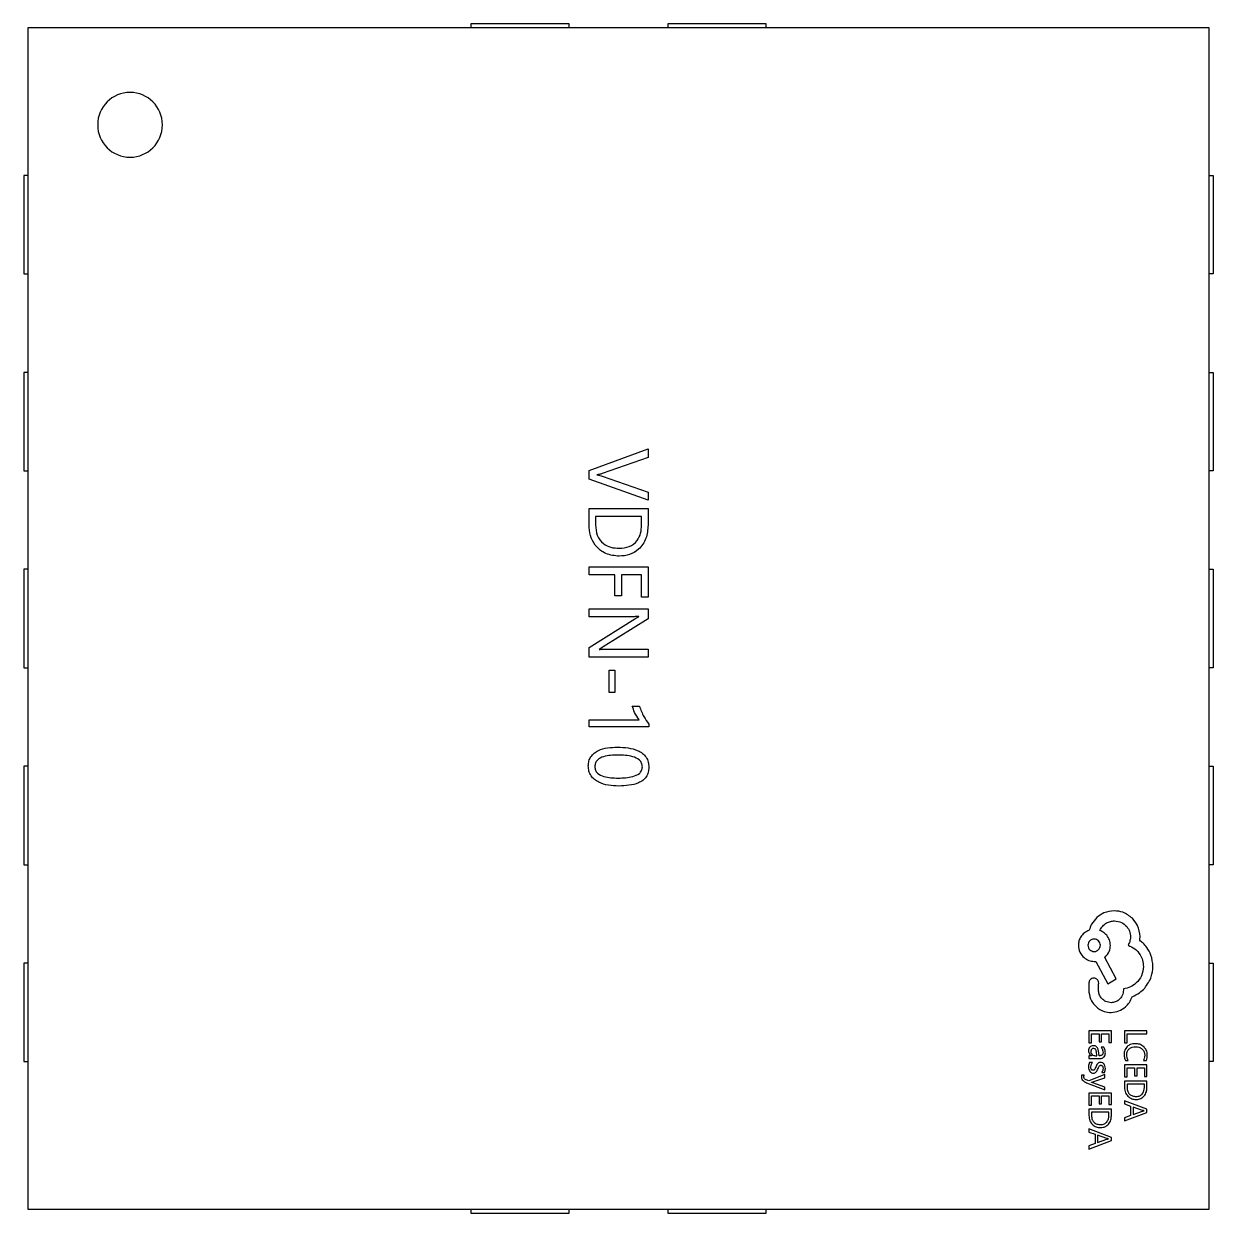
# Model space of a CAD drawing. Header units: millimetres. Extents: x 46.9 to 121.6, y 35.9 to 78.2.
# Drawn here: x 61.077 to 64.097, y 49.967 to 52.987 of the extents above; entities that cross this region are included whole.
import ezdxf

# ---------------------------------------------------------------- set-up
doc = ezdxf.new("R2010")
doc.units = ezdxf.units.MM

msp = doc.modelspace()

# ---------------------------------------------------------------- linework, layer by layer
at = {"color": 7, "linetype": 'Continuous', "lineweight": 25}
for p, q in [((64.0871, 52.9768), (61.0871, 52.9768)), ((61.0871, 52.9768), (61.0871, 49.9768)), ((62.2121, 52.9868), (62.2121, 52.9768)), ((62.4621, 52.9868), (62.2121, 52.9868)), ((62.4621, 52.9768), (62.4621, 52.9868)), ((62.7121, 52.9868), (62.7121, 52.9768)), ((62.9621, 52.9868), (62.7121, 52.9868)), ((62.9621, 52.9768), (62.9621, 52.9868)), ((64.0871, 49.9768), (64.0871, 52.9768)), ((61.0771, 52.6018), (61.0771, 52.3518)), ((61.0871, 52.6018), (61.0771, 52.6018)), ((64.0871, 52.6018), (64.0971, 52.6018)), ((64.0971, 52.6018), (64.0971, 52.3518)), ((61.0771, 52.3518), (61.0871, 52.3518)), ((64.0971, 52.3518), (64.0871, 52.3518)), ((61.0771, 52.1018), (61.0771, 51.8518)), ((61.0871, 52.1018), (61.0771, 52.1018)), ((64.0871, 52.1018), (64.0971, 52.1018)), ((64.0971, 52.1018), (64.0971, 51.8518)), ((62.5123, 51.8527), (62.6623, 51.9076)), ((62.6623, 51.8857), (62.5458, 51.8447)), ((62.6623, 51.9076), (62.6623, 51.8857)), ((61.0771, 51.8518), (61.0871, 51.8518)), ((62.5123, 51.8308), (62.5123, 51.8527)), ((62.6623, 51.7777), (62.5123, 51.8308)), ((62.5324, 51.8417), (62.5324, 51.8412)), ((62.546, 51.8379), (62.6623, 51.7979)), ((64.0971, 51.8518), (64.0871, 51.8518)), ((62.6623, 51.7979), (62.6623, 51.7777)), ((62.5123, 51.715), (62.5123, 51.7558)), ((62.5123, 51.7558), (62.6623, 51.7558)), ((62.6458, 51.7357), (62.5288, 51.7357)), ((62.5288, 51.7357), (62.5288, 51.7144)), ((62.6458, 51.7136), (62.6458, 51.7357)), ((62.6623, 51.7558), (62.6623, 51.7135)), ((61.0871, 51.6018), (61.0771, 51.6018)), ((61.0771, 51.6018), (61.0771, 51.3518)), ((62.5123, 51.5875), (62.5123, 51.6076)), ((62.5123, 51.6076), (62.6623, 51.6076)), ((62.5782, 51.5875), (62.5123, 51.5875)), ((62.5782, 51.5345), (62.5782, 51.5875)), ((62.6458, 51.5875), (62.5946, 51.5875)), ((62.5946, 51.5875), (62.5946, 51.5345)), ((62.6458, 51.5308), (62.6458, 51.5875)), ((62.6623, 51.6076), (62.6623, 51.5308)), ((64.0871, 51.6018), (64.0971, 51.6018)), ((64.0971, 51.6018), (64.0971, 51.3518)), ((62.5946, 51.5345), (62.5782, 51.5345)), ((62.6623, 51.5308), (62.6458, 51.5308)), ((62.5123, 51.5015), (62.6623, 51.5015)), ((62.5123, 51.4814), (62.5123, 51.5015)), ((62.6623, 51.5015), (62.6623, 51.4759)), ((62.6175, 51.4814), (62.5123, 51.4814)), ((62.5123, 51.4028), (62.6288, 51.4764)), ((62.6623, 51.4759), (62.5482, 51.4045)), ((62.6385, 51.4814), (62.6385, 51.482)), ((62.5123, 51.379), (62.5123, 51.4028)), ((62.6623, 51.379), (62.5123, 51.379)), ((62.5379, 51.3985), (62.5379, 51.3981)), ((62.5597, 51.3991), (62.6623, 51.3991)), ((62.6623, 51.3991), (62.6623, 51.379)), ((61.0771, 51.3518), (61.0871, 51.3518)), ((62.5635, 51.346), (62.5782, 51.346)), ((62.5635, 51.2893), (62.5635, 51.346)), ((62.5782, 51.346), (62.5782, 51.2893)), ((64.0971, 51.3518), (64.0871, 51.3518)), ((62.5782, 51.2893), (62.5635, 51.2893)), ((62.6221, 51.2546), (62.6404, 51.2546)), ((62.5123, 51.2015), (62.5123, 51.2198)), ((62.5123, 51.2198), (62.6397, 51.2198)), ((62.6641, 51.2015), (62.5123, 51.2015)), ((62.6641, 51.2086), (62.6641, 51.2015)), ((61.0771, 51.1018), (61.0771, 50.8518)), ((61.0871, 51.1018), (61.0771, 51.1018)), ((64.0871, 51.1018), (64.0971, 51.1018)), ((64.0971, 51.1018), (64.0971, 50.8518)), ((61.0771, 50.8518), (61.0871, 50.8518)), ((64.0971, 50.8518), (64.0871, 50.8518)), ((63.8506, 50.5622), (63.8223, 50.6164)), ((61.0871, 50.6018), (61.0771, 50.6018)), ((61.0771, 50.6018), (61.0771, 50.3518)), ((63.7951, 50.6063), (63.7992, 50.6063)), ((63.7992, 50.6063), (63.8292, 50.5496)), ((64.0871, 50.6018), (64.0971, 50.6018)), ((64.0971, 50.6018), (64.0971, 50.3518)), ((63.8292, 50.5496), (63.8506, 50.5622)), ((63.7814, 50.552), (63.7814, 50.5282)), ((63.8061, 50.5306), (63.8061, 50.5488)), ((63.8692, 50.5362), (63.8692, 50.533)), ((63.7816, 50.4297), (63.7816, 50.3991)), ((63.8385, 50.4297), (63.7816, 50.4297)), ((63.7881, 50.3991), (63.7881, 50.4223)), ((63.7881, 50.4223), (63.8072, 50.4223)), ((63.8072, 50.4223), (63.8072, 50.402)), ((63.8137, 50.402), (63.8137, 50.4223)), ((63.8137, 50.4223), (63.832, 50.4223)), ((63.832, 50.4223), (63.832, 50.4004)), ((63.8385, 50.4004), (63.8385, 50.4297)), ((63.9289, 50.4297), (63.8719, 50.4297)), ((63.8719, 50.4297), (63.8719, 50.3997)), ((63.8784, 50.4223), (63.9289, 50.4223)), ((63.8784, 50.3997), (63.8784, 50.4223)), ((63.9289, 50.4223), (63.9289, 50.4297)), ((63.7816, 50.3991), (63.7881, 50.3991)), ((63.802, 50.3667), (63.8007, 50.3762)), ((63.8074, 50.3667), (63.8057, 50.3787)), ((63.8072, 50.402), (63.8137, 50.402)), ((63.8194, 50.3883), (63.8125, 50.3883)), ((63.832, 50.4004), (63.8385, 50.4004)), ((63.8719, 50.3997), (63.8784, 50.3997)), ((61.0771, 50.3518), (61.0871, 50.3518)), ((63.7816, 50.3667), (63.7816, 50.3596)), ((63.7879, 50.3667), (63.7816, 50.3667)), ((63.7816, 50.3596), (63.8078, 50.3596)), ((63.7904, 50.3499), (63.783, 50.3499)), ((63.7879, 50.3669), (63.7879, 50.3667)), ((63.7981, 50.3667), (63.802, 50.3667)), ((63.8743, 50.3547), (63.8813, 50.3547)), ((63.9198, 50.3547), (63.9275, 50.3547)), ((64.0971, 50.3518), (64.0871, 50.3518)), ((63.7694, 50.3172), (63.763, 50.3172)), ((63.8223, 50.3187), (63.7817, 50.3028)), ((63.8144, 50.3244), (63.8214, 50.3244)), ((63.8223, 50.3107), (63.8223, 50.3187)), ((63.8719, 50.3433), (63.8719, 50.3127)), ((63.9289, 50.3433), (63.8719, 50.3433)), ((63.8784, 50.3359), (63.8976, 50.3359)), ((63.8784, 50.3127), (63.8784, 50.3359)), ((63.8976, 50.3359), (63.8976, 50.3156)), ((63.8976, 50.3156), (63.9041, 50.3156)), ((63.9041, 50.3359), (63.9223, 50.3359)), ((63.9041, 50.3156), (63.9041, 50.3359)), ((63.9223, 50.3359), (63.9223, 50.314)), ((63.9223, 50.314), (63.9289, 50.314)), ((63.9289, 50.314), (63.9289, 50.3433)), ((63.7817, 50.3028), (63.7743, 50.3059)), ((63.7754, 50.2981), (63.8223, 50.2797)), ((63.7883, 50.2992), (63.7917, 50.3001)), ((63.7883, 50.299), (63.7883, 50.2992)), ((63.8223, 50.2871), (63.7916, 50.2982)), ((63.7917, 50.3001), (63.8223, 50.3107)), ((63.8223, 50.2797), (63.8223, 50.2871)), ((63.8719, 50.3127), (63.8784, 50.3127)), ((63.9289, 50.3019), (63.8719, 50.3019)), ((63.8719, 50.3019), (63.8719, 50.2862)), ((63.8784, 50.2946), (63.8784, 50.2863)), ((63.9223, 50.2946), (63.8784, 50.2946)), ((63.9223, 50.286), (63.9223, 50.2946)), ((63.9289, 50.2857), (63.9289, 50.3019)), ((63.8385, 50.272), (63.7816, 50.272)), ((63.7816, 50.272), (63.7816, 50.2414)), ((63.7881, 50.2646), (63.8072, 50.2646)), ((63.7881, 50.2414), (63.7881, 50.2646)), ((63.8072, 50.2646), (63.8072, 50.2443)), ((63.8137, 50.2646), (63.832, 50.2646)), ((63.8137, 50.2443), (63.8137, 50.2646)), ((63.832, 50.2646), (63.832, 50.2427)), ((63.8385, 50.2427), (63.8385, 50.272)), ((63.7816, 50.2414), (63.7881, 50.2414)), ((63.8385, 50.2306), (63.7816, 50.2306)), ((63.7816, 50.2306), (63.7816, 50.2149)), ((63.7881, 50.2232), (63.7881, 50.215)), ((63.832, 50.2232), (63.7881, 50.2232)), ((63.8072, 50.2443), (63.8137, 50.2443)), ((63.832, 50.2427), (63.8385, 50.2427)), ((63.832, 50.2146), (63.832, 50.2232)), ((63.8385, 50.2144), (63.8385, 50.2306)), ((63.8719, 50.2524), (63.8719, 50.2443)), ((63.9289, 50.2307), (63.8719, 50.2524)), ((63.8719, 50.2443), (63.8875, 50.2388)), ((63.8719, 50.2012), (63.9289, 50.2228)), ((63.8875, 50.2388), (63.8875, 50.2151)), ((63.8939, 50.2365), (63.8939, 50.2174)), ((63.9176, 50.228), (63.8939, 50.2365)), ((63.8939, 50.2174), (63.9176, 50.226)), ((63.9216, 50.2268), (63.9216, 50.227)), ((63.9289, 50.2228), (63.9289, 50.2307)), ((63.8875, 50.2151), (63.8719, 50.2093)), ((63.8719, 50.2093), (63.8719, 50.2012)), ((63.7816, 50.1811), (63.7816, 50.173)), ((63.8385, 50.1594), (63.7816, 50.1811)), ((63.7816, 50.173), (63.7972, 50.1675)), ((63.7972, 50.1675), (63.7972, 50.1438)), ((63.8273, 50.1566), (63.8036, 50.1652)), ((63.8036, 50.1652), (63.8036, 50.146)), ((63.7816, 50.1298), (63.8385, 50.1515)), ((63.7972, 50.1438), (63.7816, 50.138)), ((63.7816, 50.138), (63.7816, 50.1298)), ((63.8036, 50.146), (63.8273, 50.1546)), ((63.8312, 50.1555), (63.8312, 50.1557)), ((63.8385, 50.1515), (63.8385, 50.1594)), ((61.0871, 49.9768), (64.0871, 49.9768)), ((62.2121, 49.9768), (62.2121, 49.9668)), ((62.2121, 49.9668), (62.4621, 49.9668)), ((62.4621, 49.9668), (62.4621, 49.9768)), ((62.7121, 49.9768), (62.7121, 49.9668)), ((62.7121, 49.9668), (62.9621, 49.9668)), ((62.9621, 49.9668), (62.9621, 49.9768))]:
    msp.add_line(p, q, dxfattribs=at)
for start, end in [(90, 270), (270, 90)]:
    msp.add_arc((61.3469, 52.7303), 0.0822, start, end, dxfattribs=at)
for points, knots in [([(62.5458, 51.8447), (62.5434, 51.844), (62.539, 51.8426), (62.5344, 51.842), (62.5324, 51.8417)], [0, 0, 0, 0, 0.559888, 1, 1, 1, 1]), ([(62.5324, 51.8412), (62.535, 51.8408), (62.5396, 51.8401), (62.5441, 51.8386), (62.546, 51.8379)], [0, 0, 0, 0, 0.559933, 1, 1, 1, 1]), ([(62.5892, 51.6351), (62.5774, 51.6362), (62.554, 51.6383), (62.528, 51.6603), (62.5141, 51.6875), (62.5129, 51.7058), (62.5123, 51.715)], [0, 0, 0, 0, 0.279887, 0.558933, 0.779231, 1, 1, 1, 1]), ([(62.5288, 51.7144), (62.5294, 51.7054), (62.5308, 51.6874), (62.5465, 51.6664), (62.5677, 51.6564), (62.5817, 51.6556), (62.5888, 51.6552)], [0, 0, 0, 0, 0.2803553, 0.5589613, 0.7790868, 1, 1, 1, 1]), ([(62.5888, 51.6552), (62.5975, 51.6558), (62.6149, 51.6569), (62.635, 51.6726), (62.6446, 51.6931), (62.6454, 51.7067), (62.6458, 51.7136)], [0, 0, 0, 0, 0.280459, 0.558639, 0.779032, 1, 1, 1, 1]), ([(62.6623, 51.7135), (62.6613, 51.7022), (62.6593, 51.6796), (62.641, 51.6528), (62.6158, 51.6371), (62.5981, 51.6357), (62.5892, 51.6351)], [0, 0, 0, 0, 0.280218, 0.559721, 0.77957, 1, 1, 1, 1]), ([(62.6385, 51.482), (62.6346, 51.4818), (62.6276, 51.4814), (62.6206, 51.4814), (62.6175, 51.4814)], [0, 0, 0, 0, 0.559923, 1, 1, 1, 1]), ([(62.6288, 51.4764), (62.6305, 51.4775), (62.6337, 51.4793), (62.637, 51.4808), (62.6385, 51.4814)], [0, 0, 0, 0, 0.559905, 1, 1, 1, 1]), ([(62.5482, 51.4045), (62.5464, 51.4034), (62.543, 51.4012), (62.5395, 51.3993), (62.5379, 51.3985)], [0, 0, 0, 0, 0.560095, 1, 1, 1, 1]), ([(62.5379, 51.3981), (62.542, 51.3985), (62.5492, 51.3991), (62.5565, 51.3991), (62.5597, 51.3991)], [0, 0, 0, 0, 0.559869, 1, 1, 1, 1]), ([(62.6397, 51.2198), (62.6355, 51.2258), (62.6278, 51.2365), (62.6238, 51.2491), (62.6221, 51.2546)], [0, 0, 0, 0, 0.559492, 1, 1, 1, 1]), ([(62.6404, 51.2546), (62.6436, 51.2454), (62.6495, 51.229), (62.6597, 51.2149), (62.6641, 51.2086)], [0, 0, 0, 0, 0.5599414, 1, 1, 1, 1]), ([(62.5105, 51.1025), (62.5107, 51.1066), (62.5113, 51.1149), (62.5166, 51.1264), (62.5252, 51.1354), (62.5465, 51.1484), (62.5676, 51.1495), (62.5844, 51.1503)], [0, 0, 0, 0, 0.125348, 0.250544, 0.375839, 0.501288, 1, 1, 1, 1]), ([(62.5853, 51.1302), (62.5731, 51.1299), (62.5549, 51.1294), (62.5349, 51.1202), (62.5278, 51.1098), (62.5272, 51.1037), (62.5269, 51.1007)], [0, 0, 0, 0, 0.500924, 0.750026, 0.874946, 1, 1, 1, 1]), ([(62.5844, 51.1503), (62.6025, 51.1495), (62.6252, 51.1484), (62.6484, 51.1347), (62.6577, 51.1249), (62.6633, 51.1125), (62.6639, 51.1036), (62.6641, 51.0991)], [0, 0, 0, 0, 0.498832, 0.62425, 0.74948, 0.874644, 1, 1, 1, 1]), ([(62.6477, 51.1001), (62.6474, 51.1033), (62.6467, 51.1098), (62.6386, 51.1203), (62.6173, 51.1293), (62.5981, 51.1298), (62.5853, 51.1302)], [0, 0, 0, 0, 0.124919, 0.249719, 0.49894, 1, 1, 1, 1]), ([(62.5879, 51.0515), (62.5702, 51.0525), (62.548, 51.0536), (62.5258, 51.0677), (62.5168, 51.0773), (62.5113, 51.0894), (62.5108, 51.0981), (62.5105, 51.1025)], [0, 0, 0, 0, 0.498571, 0.624047, 0.74937, 0.874591, 1, 1, 1, 1]), ([(62.5269, 51.1007), (62.5272, 51.0976), (62.5278, 51.0915), (62.5354, 51.0813), (62.5557, 51.0725), (62.574, 51.072), (62.5863, 51.0717)], [0, 0, 0, 0, 0.12494, 0.249776, 0.498918, 1, 1, 1, 1]), ([(62.5863, 51.0717), (62.5988, 51.072), (62.6175, 51.0725), (62.6383, 51.0807), (62.6466, 51.0907), (62.6473, 51.097), (62.6477, 51.1001)], [0, 0, 0, 0, 0.501183, 0.75055, 0.875267, 1, 1, 1, 1]), ([(62.6641, 51.0991), (62.6639, 51.0949), (62.6633, 51.0864), (62.658, 51.0746), (62.649, 51.0654), (62.6267, 51.053), (62.6051, 51.0522), (62.5879, 51.0515)], [0, 0, 0, 0, 0.1252975, 0.2504024, 0.3755389, 0.5009003, 1, 1, 1, 1]), ([(63.8016, 50.7176), (63.7967, 50.7123), (63.7879, 50.7029), (63.7839, 50.6906), (63.7822, 50.6852)], [0, 0, 0, 0, 0.560871, 1, 1, 1, 1]), ([(63.8458, 50.7346), (63.8367, 50.7336), (63.8204, 50.7319), (63.8074, 50.722), (63.8016, 50.7176)], [0, 0, 0, 0, 0.557939, 1, 1, 1, 1]), ([(63.8093, 50.6848), (63.8115, 50.6886), (63.8158, 50.6962), (63.8255, 50.7038), (63.836, 50.7083), (63.843, 50.7089), (63.8466, 50.7091)], [0, 0, 0, 0, 0.276785, 0.552833, 0.772739, 1, 1, 1, 1]), ([(63.8919, 50.7156), (63.8843, 50.7216), (63.8706, 50.7324), (63.8534, 50.734), (63.8458, 50.7346)], [0, 0, 0, 0, 0.557202, 1, 1, 1, 1]), ([(63.8466, 50.7091), (63.8526, 50.7083), (63.8644, 50.7068), (63.8776, 50.696), (63.8856, 50.6828), (63.8866, 50.6734), (63.8871, 50.6686)], [0, 0, 0, 0, 0.283316, 0.558049, 0.775434, 1, 1, 1, 1]), ([(63.9113, 50.669), (63.9102, 50.6788), (63.9082, 50.6963), (63.8969, 50.7097), (63.8919, 50.7156)], [0, 0, 0, 0, 0.556227, 1, 1, 1, 1]), ([(63.7822, 50.6852), (63.7779, 50.6833), (63.7693, 50.6795), (63.7607, 50.6693), (63.7556, 50.6581), (63.755, 50.6506), (63.7547, 50.6468)], [0, 0, 0, 0, 0.277909, 0.553175, 0.772919, 1, 1, 1, 1]), ([(63.836, 50.6468), (63.8355, 50.6515), (63.8346, 50.6609), (63.8277, 50.6721), (63.8191, 50.6803), (63.8126, 50.6833), (63.8093, 50.6848)], [0, 0, 0, 0, 0.28669, 0.564822, 0.782131, 1, 1, 1, 1]), ([(63.7547, 50.6468), (63.7554, 50.6408), (63.757, 50.6289), (63.7678, 50.6158), (63.781, 50.6077), (63.7904, 50.6068), (63.7951, 50.6063)], [0, 0, 0, 0, 0.283316, 0.558049, 0.775434, 1, 1, 1, 1]), ([(63.8105, 50.6472), (63.8103, 50.6493), (63.8098, 50.6534), (63.8062, 50.6586), (63.8011, 50.6621), (63.7947, 50.6634), (63.7884, 50.6621), (63.7833, 50.6586), (63.7797, 50.6534), (63.7792, 50.6493), (63.779, 50.6472)], [0, 0, 0, 0, 0.125297, 0.247808, 0.371076, 0.5, 0.628924, 0.752192, 0.874703, 1, 1, 1, 1]), ([(63.779, 50.6472), (63.7792, 50.6451), (63.7797, 50.6409), (63.7834, 50.6357), (63.7886, 50.6322), (63.7948, 50.631), (63.8011, 50.6322), (63.8062, 50.6358), (63.8098, 50.641), (63.8103, 50.6451), (63.8105, 50.6472)], [0, 0, 0, 0, 0.128923, 0.252192, 0.374703, 0.5, 0.628924, 0.752192, 0.874703, 1, 1, 1, 1]), ([(63.8223, 50.6164), (63.8266, 50.6212), (63.8344, 50.6299), (63.8355, 50.6415), (63.836, 50.6468)], [0, 0, 0, 0, 0.54889, 1, 1, 1, 1]), ([(63.8871, 50.6686), (63.8867, 50.6643), (63.886, 50.6568), (63.8825, 50.6501), (63.881, 50.6472)], [0, 0, 0, 0, 0.5694378, 1, 1, 1, 1]), ([(63.881, 50.6472), (63.887, 50.6444), (63.899, 50.639), (63.9113, 50.6248), (63.9186, 50.609), (63.9194, 50.5984), (63.9198, 50.5929)], [0, 0, 0, 0, 0.277461, 0.551779, 0.771142, 1, 1, 1, 1]), ([(63.9105, 50.6597), (63.9108, 50.6615), (63.9112, 50.6646), (63.9113, 50.6677), (63.9113, 50.669)], [0, 0, 0, 0, 0.560098, 1, 1, 1, 1]), ([(63.9284, 50.6419), (63.9254, 50.6456), (63.9201, 50.6522), (63.9135, 50.6574), (63.9105, 50.6597)], [0, 0, 0, 0, 0.5553204, 1, 1, 1, 1]), ([(63.9441, 50.5933), (63.9432, 50.6031), (63.9416, 50.6206), (63.9324, 50.6354), (63.9284, 50.6419)], [0, 0, 0, 0, 0.56138, 1, 1, 1, 1]), ([(63.9198, 50.5929), (63.9189, 50.585), (63.917, 50.5695), (63.9036, 50.5517), (63.8872, 50.5401), (63.8753, 50.5375), (63.8692, 50.5362)], [0, 0, 0, 0, 0.2844763, 0.5604314, 0.7778595, 1, 1, 1, 1]), ([(63.9231, 50.5383), (63.9297, 50.5476), (63.9416, 50.5642), (63.9434, 50.5844), (63.9441, 50.5933)], [0, 0, 0, 0, 0.560447, 1, 1, 1, 1]), ([(63.7939, 50.5638), (63.7922, 50.5635), (63.7886, 50.5631), (63.7847, 50.56), (63.7821, 50.5562), (63.7816, 50.5534), (63.7814, 50.552)], [0, 0, 0, 0, 0.281447, 0.55884, 0.777519, 1, 1, 1, 1]), ([(63.8065, 50.5512), (63.8062, 50.5531), (63.8058, 50.5568), (63.8024, 50.5608), (63.7983, 50.5633), (63.7954, 50.5636), (63.7939, 50.5638)], [0, 0, 0, 0, 0.283042, 0.5581419, 0.7757227, 1, 1, 1, 1]), ([(63.7814, 50.5282), (63.7829, 50.5203), (63.7857, 50.5063), (63.7953, 50.4959), (63.7996, 50.4913)], [0, 0, 0, 0, 0.557617, 1, 1, 1, 1]), ([(63.8061, 50.5488), (63.8062, 50.5493), (63.8063, 50.5501), (63.8064, 50.5509), (63.8065, 50.5512)], [0, 0, 0, 0, 0.560796, 1, 1, 1, 1]), ([(63.8377, 50.5014), (63.8332, 50.502), (63.8243, 50.503), (63.8143, 50.5107), (63.8079, 50.5202), (63.8067, 50.5271), (63.8061, 50.5306)], [0, 0, 0, 0, 0.283961, 0.558121, 0.774973, 1, 1, 1, 1]), ([(63.8692, 50.533), (63.8686, 50.5283), (63.8674, 50.5191), (63.859, 50.5088), (63.8487, 50.5026), (63.8414, 50.5018), (63.8377, 50.5014)], [0, 0, 0, 0, 0.283534, 0.557975, 0.775205, 1, 1, 1, 1]), ([(63.8911, 50.5164), (63.8978, 50.5195), (63.9097, 50.5249), (63.919, 50.5342), (63.9231, 50.5383)], [0, 0, 0, 0, 0.5568971, 1, 1, 1, 1]), ([(63.8381, 50.4763), (63.8447, 50.4772), (63.8579, 50.4788), (63.8737, 50.4891), (63.8852, 50.5018), (63.8891, 50.5115), (63.8911, 50.5164)], [0, 0, 0, 0, 0.281479, 0.558611, 0.777607, 1, 1, 1, 1]), ([(63.7996, 50.4913), (63.8061, 50.4865), (63.8176, 50.478), (63.8318, 50.4769), (63.8381, 50.4763)], [0, 0, 0, 0, 0.560121, 1, 1, 1, 1]), ([(63.7838, 50.3887), (63.7828, 50.3872), (63.7809, 50.3844), (63.7807, 50.381), (63.7806, 50.3793)], [0, 0, 0, 0, 0.527593, 1, 1, 1, 1]), ([(63.7806, 50.3793), (63.7807, 50.3779), (63.7809, 50.3751), (63.7831, 50.3704), (63.786, 50.3682), (63.7879, 50.3669)], [0, 0, 0, 0, 0.287353, 0.555636, 1, 1, 1, 1]), ([(63.7925, 50.3922), (63.7906, 50.3921), (63.7873, 50.3918), (63.7849, 50.3897), (63.7838, 50.3887)], [0, 0, 0, 0, 0.577345, 1, 1, 1, 1]), ([(63.7883, 50.3829), (63.7877, 50.3821), (63.7866, 50.3804), (63.7865, 50.3784), (63.7865, 50.3775)], [0, 0, 0, 0, 0.529978, 1, 1, 1, 1]), ([(63.7865, 50.3775), (63.7866, 50.3758), (63.7869, 50.3729), (63.7889, 50.3707), (63.7898, 50.3697)], [0, 0, 0, 0, 0.563392, 1, 1, 1, 1]), ([(63.793, 50.385), (63.7925, 50.385), (63.7915, 50.3849), (63.7898, 50.3843), (63.7889, 50.3835), (63.7883, 50.3829)], [0, 0, 0, 0, 0.2926258, 0.5665521, 1, 1, 1, 1]), ([(63.8057, 50.3787), (63.8055, 50.3803), (63.805, 50.3831), (63.8032, 50.3869), (63.8007, 50.3899), (63.7969, 50.3919), (63.794, 50.3921), (63.7925, 50.3922)], [0, 0, 0, 0, 0.2230868, 0.4138423, 0.5841929, 0.7808196, 1, 1, 1, 1]), ([(63.7982, 50.3831), (63.7978, 50.3834), (63.7971, 50.3841), (63.7953, 50.3848), (63.7939, 50.3849), (63.793, 50.385)], [0, 0, 0, 0, 0.259426, 0.527409, 1, 1, 1, 1]), ([(63.8007, 50.3762), (63.8005, 50.3778), (63.8001, 50.3803), (63.7987, 50.3824), (63.7982, 50.3831)], [0, 0, 0, 0, 0.641649, 1, 1, 1, 1]), ([(63.8174, 50.3749), (63.8173, 50.374), (63.8172, 50.3722), (63.8161, 50.3698), (63.8141, 50.368), (63.8111, 50.3668), (63.8087, 50.3667), (63.8074, 50.3667)], [0, 0, 0, 0, 0.190633, 0.356708, 0.518791, 0.733962, 1, 1, 1, 1]), ([(63.8078, 50.3596), (63.8095, 50.3596), (63.8127, 50.3598), (63.8171, 50.3613), (63.8206, 50.3642), (63.8229, 50.3687), (63.8231, 50.3723), (63.8232, 50.3743)], [0, 0, 0, 0, 0.2157364, 0.3973822, 0.5615409, 0.7617568, 1, 1, 1, 1]), ([(63.8125, 50.3883), (63.814, 50.386), (63.8168, 50.3819), (63.8172, 50.377), (63.8174, 50.3749)], [0, 0, 0, 0, 0.566346, 1, 1, 1, 1]), ([(63.8232, 50.3743), (63.823, 50.3771), (63.8227, 50.382), (63.8204, 50.3864), (63.8194, 50.3883)], [0, 0, 0, 0, 0.572828, 1, 1, 1, 1]), ([(63.8787, 50.39), (63.8762, 50.3869), (63.8716, 50.3812), (63.8712, 50.3738), (63.871, 50.3705)], [0, 0, 0, 0, 0.538195, 1, 1, 1, 1]), ([(63.8775, 50.3694), (63.8778, 50.3726), (63.8783, 50.3781), (63.8819, 50.3822), (63.8835, 50.384)], [0, 0, 0, 0, 0.571087, 1, 1, 1, 1]), ([(63.8993, 50.3973), (63.8949, 50.397), (63.8873, 50.3965), (63.8812, 50.3919), (63.8787, 50.39)], [0, 0, 0, 0, 0.582615, 1, 1, 1, 1]), ([(63.8835, 50.384), (63.8861, 50.3858), (63.891, 50.3892), (63.8969, 50.3895), (63.8997, 50.3896)], [0, 0, 0, 0, 0.528199, 1, 1, 1, 1]), ([(63.9214, 50.3891), (63.9179, 50.3917), (63.9113, 50.3967), (63.9031, 50.3971), (63.8993, 50.3973)], [0, 0, 0, 0, 0.535916, 1, 1, 1, 1]), ([(63.8997, 50.3896), (63.9035, 50.3894), (63.9098, 50.389), (63.9148, 50.3852), (63.9169, 50.3836)], [0, 0, 0, 0, 0.585906, 1, 1, 1, 1]), ([(63.9169, 50.3836), (63.9189, 50.3812), (63.9226, 50.3766), (63.923, 50.3708), (63.9232, 50.3681)], [0, 0, 0, 0, 0.545172, 1, 1, 1, 1]), ([(63.9298, 50.3682), (63.9294, 50.3727), (63.9287, 50.3805), (63.9236, 50.3865), (63.9214, 50.3891)], [0, 0, 0, 0, 0.568137, 1, 1, 1, 1]), ([(63.783, 50.3499), (63.7822, 50.348), (63.7808, 50.3444), (63.7807, 50.3406), (63.7806, 50.3389)], [0, 0, 0, 0, 0.535911, 1, 1, 1, 1]), ([(63.7864, 50.3382), (63.7867, 50.3405), (63.7871, 50.3447), (63.7893, 50.3483), (63.7904, 50.3499)], [0, 0, 0, 0, 0.549511, 1, 1, 1, 1]), ([(63.7898, 50.3697), (63.7911, 50.3688), (63.7936, 50.367), (63.7967, 50.3668), (63.7981, 50.3667)], [0, 0, 0, 0, 0.542182, 1, 1, 1, 1]), ([(63.8048, 50.3478), (63.8043, 50.3473), (63.8031, 50.3462), (63.8013, 50.3433), (63.8002, 50.3407), (63.7995, 50.339)], [0, 0, 0, 0, 0.2040515, 0.4645553, 1, 1, 1, 1]), ([(63.8113, 50.3498), (63.8099, 50.3498), (63.8076, 50.3496), (63.8057, 50.3484), (63.8048, 50.3478)], [0, 0, 0, 0, 0.573775, 1, 1, 1, 1]), ([(63.82, 50.3453), (63.8193, 50.346), (63.8181, 50.3475), (63.8152, 50.3494), (63.8128, 50.3497), (63.8113, 50.3498)], [0, 0, 0, 0, 0.292205, 0.564001, 1, 1, 1, 1]), ([(63.8232, 50.334), (63.823, 50.3363), (63.8228, 50.3404), (63.8208, 50.3438), (63.82, 50.3453)], [0, 0, 0, 0, 0.581614, 1, 1, 1, 1]), ([(63.871, 50.3705), (63.8711, 50.3672), (63.8713, 50.3617), (63.8734, 50.3567), (63.8743, 50.3547)], [0, 0, 0, 0, 0.595834, 1, 1, 1, 1]), ([(63.8813, 50.3547), (63.8801, 50.3572), (63.8778, 50.3619), (63.8776, 50.367), (63.8775, 50.3694)], [0, 0, 0, 0, 0.540106, 1, 1, 1, 1]), ([(63.9232, 50.3681), (63.923, 50.3655), (63.9227, 50.3608), (63.9207, 50.3565), (63.9198, 50.3547)], [0, 0, 0, 0, 0.5648226, 1, 1, 1, 1]), ([(63.9275, 50.3547), (63.9282, 50.357), (63.9297, 50.3613), (63.9298, 50.366), (63.9298, 50.3682)], [0, 0, 0, 0, 0.516592, 1, 1, 1, 1]), ([(63.763, 50.3172), (63.7628, 50.3164), (63.7625, 50.3149), (63.7624, 50.3134), (63.7624, 50.3126)], [0, 0, 0, 0, 0.522339, 1, 1, 1, 1]), ([(63.7685, 50.3132), (63.7686, 50.3139), (63.7687, 50.3153), (63.7691, 50.3166), (63.7694, 50.3172)], [0, 0, 0, 0, 0.542056, 1, 1, 1, 1]), ([(63.7806, 50.3389), (63.7807, 50.3364), (63.7809, 50.3321), (63.783, 50.3285), (63.7839, 50.327)], [0, 0, 0, 0, 0.5931, 1, 1, 1, 1]), ([(63.7839, 50.327), (63.7845, 50.3262), (63.7857, 50.3247), (63.7886, 50.3228), (63.7911, 50.3226), (63.7926, 50.3224)], [0, 0, 0, 0, 0.287771, 0.558422, 1, 1, 1, 1]), ([(63.7919, 50.3297), (63.7913, 50.3298), (63.7901, 50.3299), (63.7885, 50.3309), (63.7873, 50.3326), (63.7865, 50.3351), (63.7865, 50.3371), (63.7864, 50.3382)], [0, 0, 0, 0, 0.16617, 0.317863, 0.479198, 0.70885, 1, 1, 1, 1]), ([(63.7958, 50.3316), (63.7955, 50.3313), (63.795, 50.3307), (63.7937, 50.3299), (63.7926, 50.3298), (63.7919, 50.3297)], [0, 0, 0, 0, 0.288352, 0.560641, 1, 1, 1, 1]), ([(63.7926, 50.3224), (63.7941, 50.3225), (63.7965, 50.3227), (63.7985, 50.3242), (63.7994, 50.3248)], [0, 0, 0, 0, 0.572606, 1, 1, 1, 1]), ([(63.7995, 50.339), (63.7988, 50.3373), (63.7979, 50.3347), (63.7963, 50.3324), (63.7958, 50.3316)], [0, 0, 0, 0, 0.667818, 1, 1, 1, 1]), ([(63.7994, 50.3248), (63.7999, 50.3254), (63.8011, 50.3266), (63.8029, 50.3297), (63.8039, 50.3323), (63.8046, 50.334)], [0, 0, 0, 0, 0.211881, 0.474285, 1, 1, 1, 1]), ([(63.8046, 50.334), (63.8053, 50.3357), (63.8062, 50.3381), (63.8077, 50.3402), (63.8081, 50.3409)], [0, 0, 0, 0, 0.676699, 1, 1, 1, 1]), ([(63.8081, 50.3409), (63.8087, 50.3414), (63.8098, 50.3424), (63.8112, 50.3425), (63.8119, 50.3425)], [0, 0, 0, 0, 0.533014, 1, 1, 1, 1]), ([(63.8119, 50.3425), (63.8124, 50.3425), (63.8132, 50.3424), (63.8147, 50.3418), (63.8154, 50.3409), (63.8159, 50.3403)], [0, 0, 0, 0, 0.279552, 0.548934, 1, 1, 1, 1]), ([(63.8174, 50.3347), (63.8172, 50.3326), (63.817, 50.329), (63.8152, 50.3258), (63.8144, 50.3244)], [0, 0, 0, 0, 0.567156, 1, 1, 1, 1]), ([(63.8159, 50.3403), (63.8164, 50.3394), (63.8173, 50.3376), (63.8174, 50.3357), (63.8174, 50.3347)], [0, 0, 0, 0, 0.523627, 1, 1, 1, 1]), ([(63.8214, 50.3244), (63.822, 50.3261), (63.823, 50.3292), (63.8231, 50.3325), (63.8232, 50.334)], [0, 0, 0, 0, 0.549614, 1, 1, 1, 1]), ([(63.7624, 50.3126), (63.7626, 50.3109), (63.763, 50.3075), (63.7663, 50.3034), (63.7705, 50.3003), (63.7737, 50.2989), (63.7754, 50.2981)], [0, 0, 0, 0, 0.242258, 0.495139, 0.726622, 1, 1, 1, 1]), ([(63.7743, 50.3059), (63.7733, 50.3063), (63.7715, 50.3072), (63.7697, 50.3091), (63.7687, 50.3112), (63.7686, 50.3125), (63.7685, 50.3132)], [0, 0, 0, 0, 0.321194, 0.592797, 0.792541, 1, 1, 1, 1]), ([(63.7916, 50.2982), (63.7909, 50.2984), (63.7898, 50.2987), (63.7887, 50.299), (63.7883, 50.299)], [0, 0, 0, 0, 0.638425, 1, 1, 1, 1]), ([(63.8719, 50.2862), (63.8723, 50.2815), (63.8729, 50.2733), (63.8778, 50.2669), (63.8799, 50.2641)], [0, 0, 0, 0, 0.5772956, 1, 1, 1, 1]), ([(63.8784, 50.2863), (63.8786, 50.2826), (63.879, 50.2763), (63.8828, 50.2714), (63.8843, 50.2694)], [0, 0, 0, 0, 0.591294, 1, 1, 1, 1]), ([(63.917, 50.2695), (63.9187, 50.2722), (63.9219, 50.2772), (63.9222, 50.2832), (63.9223, 50.286)], [0, 0, 0, 0, 0.5295151, 1, 1, 1, 1]), ([(63.9213, 50.2641), (63.9237, 50.2677), (63.9282, 50.2742), (63.9287, 50.2821), (63.9289, 50.2857)], [0, 0, 0, 0, 0.541032, 1, 1, 1, 1]), ([(63.8799, 50.2641), (63.8833, 50.2614), (63.8895, 50.2563), (63.8975, 50.2558), (63.9011, 50.2555)], [0, 0, 0, 0, 0.540507, 1, 1, 1, 1]), ([(63.8843, 50.2694), (63.8855, 50.2683), (63.8879, 50.2662), (63.8936, 50.2638), (63.8981, 50.2635), (63.9009, 50.2633)], [0, 0, 0, 0, 0.25995, 0.527871, 1, 1, 1, 1]), ([(63.9009, 50.2633), (63.9028, 50.2634), (63.9063, 50.2635), (63.9121, 50.2652), (63.9151, 50.2679), (63.917, 50.2695)], [0, 0, 0, 0, 0.314975, 0.594694, 1, 1, 1, 1]), ([(63.9011, 50.2555), (63.9034, 50.2557), (63.9077, 50.2559), (63.915, 50.2583), (63.9189, 50.2619), (63.9213, 50.2641)], [0, 0, 0, 0, 0.2976353, 0.5731063, 1, 1, 1, 1]), ([(63.9216, 50.227), (63.9207, 50.2272), (63.9194, 50.2274), (63.9181, 50.2278), (63.9176, 50.228)], [0, 0, 0, 0, 0.62739, 1, 1, 1, 1]), ([(63.9176, 50.226), (63.9182, 50.2261), (63.9195, 50.2265), (63.9209, 50.2267), (63.9216, 50.2268)], [0, 0, 0, 0, 0.461299, 1, 1, 1, 1]), ([(63.7816, 50.2149), (63.7819, 50.2102), (63.7825, 50.202), (63.7875, 50.1956), (63.7896, 50.1928)], [0, 0, 0, 0, 0.577296, 1, 1, 1, 1]), ([(63.7881, 50.215), (63.7883, 50.2113), (63.7887, 50.205), (63.7925, 50.2001), (63.794, 50.1981)], [0, 0, 0, 0, 0.591294, 1, 1, 1, 1]), ([(63.7896, 50.1928), (63.7929, 50.1901), (63.7991, 50.185), (63.8071, 50.1845), (63.8108, 50.1842)], [0, 0, 0, 0, 0.5405068, 1, 1, 1, 1]), ([(63.794, 50.1981), (63.7952, 50.197), (63.7976, 50.1949), (63.8032, 50.1924), (63.8077, 50.1922), (63.8106, 50.192)], [0, 0, 0, 0, 0.25995, 0.527871, 1, 1, 1, 1]), ([(63.8106, 50.192), (63.8124, 50.1921), (63.8159, 50.1922), (63.8217, 50.1939), (63.8248, 50.1966), (63.8266, 50.1982)], [0, 0, 0, 0, 0.314975, 0.594694, 1, 1, 1, 1]), ([(63.8108, 50.1842), (63.813, 50.1844), (63.8173, 50.1846), (63.8246, 50.187), (63.8286, 50.1906), (63.831, 50.1928)], [0, 0, 0, 0, 0.297635, 0.573106, 1, 1, 1, 1]), ([(63.8266, 50.1982), (63.8283, 50.2009), (63.8316, 50.2059), (63.8318, 50.2118), (63.832, 50.2146)], [0, 0, 0, 0, 0.529515, 1, 1, 1, 1]), ([(63.831, 50.1928), (63.8334, 50.1964), (63.8379, 50.2029), (63.8383, 50.2107), (63.8385, 50.2144)], [0, 0, 0, 0, 0.541032, 1, 1, 1, 1]), ([(63.8312, 50.1557), (63.8304, 50.1558), (63.829, 50.1561), (63.8277, 50.1565), (63.8273, 50.1566)], [0, 0, 0, 0, 0.62739, 1, 1, 1, 1]), ([(63.8273, 50.1546), (63.8279, 50.1548), (63.8292, 50.1552), (63.8305, 50.1554), (63.8312, 50.1555)], [0, 0, 0, 0, 0.461299, 1, 1, 1, 1])]:
    msp.add_open_spline(points, degree=3, knots=knots, dxfattribs=at)

doc.saveas('drawing.dxf')
